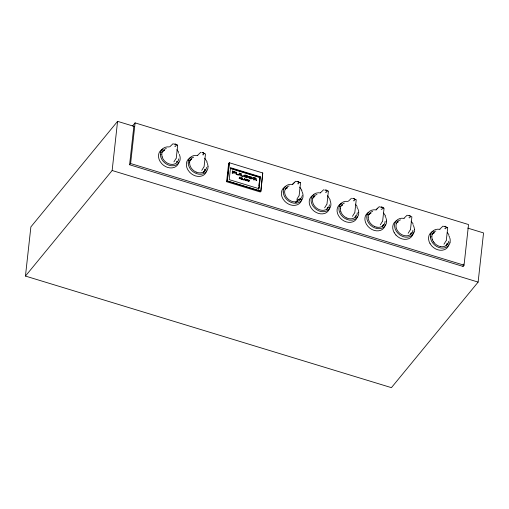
<?xml version="1.0" encoding="UTF-8"?>
<svg xmlns="http://www.w3.org/2000/svg" width="509" height="509" viewBox="0 0 509 509"><rect width="100%" height="100%" fill="white"/><g stroke="black" fill="none" stroke-linecap="round" stroke-linejoin="round"><path stroke-width="0.76" d="M467.746 228.108L483.55 232.931L478.123 282.094L391.427 387.654L25.45 276.069L30.877 226.906L117.573 121.346L134.153 126.397M25.45 276.069L112.145 170.509L117.573 121.346M132.62 125.901L135.095 122.885L468.541 224.552L464.049 265.195L463.044 266.417L129.604 164.757L133.848 126.308M129.604 164.757L130.609 163.529L135.095 122.885M176.235 158.369L177.66 145.472L177.329 145.103M204.071 166.857L205.496 153.96L203.479 153.063M226.613 181.732L228.63 163.465L229.324 162.734L262.778 172.977L260.843 191.365L260.315 192.008L226.613 181.732L227.37 180.918L229.324 162.734L227.141 181.089L260.843 191.365L262.727 172.92L262.332 173.747M243.296 179.868L242.558 179.473L242.481 178.023L242.329 179.575L244.823 179.817L245.325 180.491L244.492 178.634L243.378 179.893M258.426 189.443L258.674 187.204M258.833 185.709L259.164 182.725M259.329 181.229L259.66 178.245M258.947 187.815L260.118 177.221L230.023 168.046M260.334 176.776L259.017 188.724L229.222 179.639L230.539 167.69L260.334 176.776L259.743 177.495L230.532 168.568M299.107 195.831L300.526 182.935L300.202 182.566M326.943 204.319L328.369 191.422L328.044 191.053M354.786 212.807L356.211 199.91L355.88 199.541M382.622 221.294L384.047 208.397L383.722 208.028M410.464 229.782L411.889 216.885L409.866 215.988M446.278 240.706L447.704 227.809L445.68 226.906M463.044 266.417L463.305 264.063M329.571 207.799L329.66 207.195M413.092 233.262L413.181 232.658M160.596 152.134L160.768 151.587M188.438 160.621L188.604 160.074M283.64 189.049L283.468 189.596A10.721 8.532 39.4 0 0 283.208 191.95M339.147 206.571L339.318 206.024M366.989 215.059L367.154 214.512M414.141 231.869L413.976 232.422A10.753 8.558 39.4 0 1 405.438 237.137L404.789 237.035A10.721 8.532 39.4 0 1 402.212 236.252A10.746 8.558 39.4 0 1 394.609 226.518L394.564 225.901A10.721 8.532 39.4 0 1 394.825 223.546L394.997 222.999A10.746 8.558 39.4 0 1 404.184 218.386M430.639 234.471L430.811 233.917M449.962 242.793L449.791 243.34A10.753 8.558 39.4 0 1 441.252 248.055L440.603 247.953A10.721 8.532 39.4 0 1 430.449 237.461M302.091 196.105L302.257 195.679M173.913 161.894L175.923 158.649M201.755 170.381L203.759 167.137M296.785 199.356L298.796 196.111M324.621 207.844L326.632 204.599M352.463 216.331L354.474 213.086M380.306 224.819L382.31 221.574M408.142 233.313L410.152 230.062M443.956 244.231L445.967 240.98M295.71 202.487L298.382 199.248L295.716 202.557M163.077 150.588L162.797 150.976A9.207 7.33 39.4 0 0 161.767 154.195M190.913 159.075L190.633 159.463A9.207 7.33 39.4 0 0 189.602 162.683M300.59 199.076L300.31 199.464A9.175 7.298 39.4 0 1 293.394 201.717A9.207 7.33 39.4 0 1 291.186 201.049A9.175 7.298 39.4 0 1 286.936 197.848L286.23 196.894A9.175 7.298 39.4 0 1 285.199 194.858L285.015 194.323A9.175 7.298 39.4 0 1 284.665 191.696A9.207 7.33 39.4 0 1 285.67 188.432L285.943 188.05A9.175 7.298 39.4 0 1 289.15 185.938M341.348 205.413L341.622 205.025M369.184 213.907L369.464 213.513A9.156 7.291 39.4 0 1 372.683 211.426M397.306 222.007L397.026 222.395A9.207 7.33 39.4 0 0 396.021 225.646A9.187 7.311 39.4 0 0 396.358 228.274L396.549 228.808A9.187 7.311 39.4 0 0 397.58 230.844L398.292 231.799A9.187 7.311 39.4 0 0 402.536 234.999A9.207 7.33 39.4 0 0 404.744 235.667A9.187 7.311 39.4 0 0 408.943 235.374A9.156 7.291 39.4 0 0 411.666 233.415L411.946 233.027A9.187 7.311 39.4 0 0 412.92 230.272M432.841 233.313L433.121 232.925A9.156 7.291 39.4 0 1 435.863 230.991M244.784 175.675L244.683 175.885A0.668 0.528 39.4 0 0 244.727 176.171L246.464 177.126L246.636 176.47L247.527 176.744L247.419 177.711L245.09 177.17L243.728 175.949A0.795 0.63 39.4 0 1 243.696 175.56A0.872 0.694 39.4 0 1 243.766 175.395A0.954 0.757 39.4 0 1 243.868 175.261L245.764 175.083L247.622 175.859L247.571 176.343L245.739 175.56A1.813 1.444 39.4 0 0 245.332 175.51L244.994 175.554A0.668 0.528 39.4 0 0 244.81 175.618M292.643 184.15L295.653 181.268L298.083 181.904M376.157 209.619L379.173 206.73L381.597 207.367M169.872 146.707L172.933 143.786M197.715 155.2L200.769 152.274M292.745 184.169L294.781 182.222M320.581 192.663L323.641 189.736M348.423 201.15L351.484 198.224M376.259 209.638L377.793 208.175M404.101 218.126L407.162 215.199M439.916 229.044L442.976 226.123M174.943 143.888C176.674 143.373 176.165 147.515 174.759 146.242M202.779 152.376C204.529 151.867 203.994 156.047 202.569 154.717M297.81 181.35C299.54 180.829 299.044 184.996 297.625 183.704M325.652 189.838C327.402 189.329 326.861 193.509 325.436 192.179M353.488 198.325C355.225 197.81 354.716 201.952 353.31 200.686M381.33 206.813C383.061 206.298 382.552 210.446 381.146 209.174M409.172 215.301C410.903 214.785 410.394 218.934 408.988 217.661M444.987 226.225C446.724 225.703 446.253 229.973 444.771 228.566M249.48 177.024L251.631 177.66A0.643 0.509 39.4 0 1 251.503 178.43L249.474 177.819A0.7 0.554 39.4 0 1 249.359 177.647L249.302 177.444A0.7 0.554 39.4 0 1 249.48 176.967M173.518 143.932L174.784 144.314M407.747 215.352L409.44 215.854M443.562 226.27L445.254 226.779M201.774 152.547L203.053 152.929M324.647 190.01L328.019 191.04L327.637 190.926M352.489 198.497L353.335 198.752M175.211 144.441L177.304 145.09L176.922 144.976M227.37 180.918L260.773 191.104M130.609 163.529L464.049 265.195M112.145 170.509L478.123 282.094M382.024 207.5L383.697 208.022L383.315 207.901M354.188 199.013L355.855 199.534L355.473 199.413M298.509 182.037L300.176 182.553L299.795 182.438M411.094 221.141L413.054 223.801M355.416 204.166L357.114 206.355M327.573 195.679L330.125 199.808M299.737 187.191L301.926 190.334M204.701 158.216L207.093 161.849M176.865 149.729L178.564 151.911M447.296 232.46L448.868 234.725M383.64 213.055L385.44 215.797M395.945 235.043L394.252 232.747M434.107 242.717L433.407 241.769M430.067 243.671L431.766 245.962A11.115 8.844 39.4 0 0 444.185 249.754A11.109 8.844 39.4 0 0 447.487 247.38A11.115 8.844 39.4 0 0 448.779 244.772M432.192 239.198L432.37 239.726M340.871 211.833L340.693 211.305A9.156 7.291 39.4 0 1 340.368 208.69M162.148 156.861L162.32 157.389A9.156 7.291 39.4 0 0 163.383 159.444L164.063 160.38A9.156 7.291 39.4 0 0 168.326 163.58A9.207 7.33 39.4 0 0 170.515 164.254A9.156 7.291 39.4 0 0 177.437 162.002L177.717 161.614A9.156 7.291 39.4 0 0 178.678 158.872M430.385 236.819L430.423 237.436M414.402 229.521L414.364 228.904A10.753 8.558 39.4 0 0 413.537 225.805M386.566 221.027L386.522 220.416A10.753 8.558 39.4 0 0 386.153 218.552M358.724 212.539L358.686 211.929A10.753 8.558 39.4 0 0 358.101 209.441M208.016 166.589L207.971 165.979A10.753 8.558 39.4 0 0 207.392 163.491M188.177 162.975L188.215 163.586A10.721 8.532 39.4 0 0 198.402 174.11L199.044 174.205A10.753 8.558 39.4 0 0 207.589 169.491L207.755 168.943A10.721 8.532 39.4 0 0 207.984 166.608M160.335 154.488L160.38 155.099A10.721 8.532 39.4 0 0 170.56 165.622L171.209 165.718A10.753 8.558 39.4 0 0 179.747 161.003L179.912 160.456A10.721 8.532 39.4 0 0 180.148 158.121L180.135 157.491A10.753 8.558 39.4 0 0 179.308 154.392M440.571 246.585A9.156 7.291 39.4 0 0 447.481 244.333L447.761 243.945A9.156 7.291 39.4 0 0 448.722 241.209M434.132 242.723A9.156 7.291 39.4 0 0 438.37 245.917A9.207 7.33 39.4 0 0 440.559 246.591M433.433 241.775A9.156 7.291 39.4 0 1 432.396 239.739M432.217 239.211A9.156 7.291 39.4 0 1 431.861 236.59M430.404 236.85A10.721 8.532 39.4 0 1 430.665 234.503M430.83 233.955A10.721 8.532 39.4 0 1 439.992 229.349M449.931 242.806A10.721 8.532 39.4 0 0 450.191 240.452L450.179 239.822A10.753 8.558 39.4 0 0 449.803 237.957M432.625 233.752A9.168 7.298 39.4 0 1 433.872 232.995M447.029 244.021A9.168 7.298 39.4 0 1 446.247 245.783M430.067 243.665A11.115 8.844 39.4 0 1 431.314 232.327A11.109 8.844 39.4 0 1 433.401 231.188M448.741 235.527A10.753 8.558 39.4 0 1 449.6 237.34M431.81 236.532A9.207 7.33 39.4 0 1 432.815 233.268M431.976 234.573A8.984 7.151 39.4 0 1 432.281 234.216M432.605 233.892A8.984 7.151 39.4 0 1 433.757 233.058M434.196 232.842A8.984 7.151 39.4 0 1 434.648 232.658M447.188 243.168A8.984 7.151 39.4 0 1 447.08 243.639M446.94 244.104A8.984 7.151 39.4 0 1 446.043 245.752M397.287 221.981A9.187 7.311 39.4 0 1 400.5 219.863M414.377 229.534A10.721 8.532 39.4 0 1 414.116 231.888M397.198 222.548A9.168 7.298 39.4 0 1 397.618 222.293M411.215 233.097A9.168 7.298 39.4 0 1 410.68 234.452M395.945 235.043A11.115 8.844 39.4 0 0 408.371 238.836A11.109 8.844 39.4 0 0 411.673 236.456A11.115 8.844 39.4 0 0 412.964 233.847M394.246 232.747A11.115 8.844 39.4 0 1 395.499 221.402A11.109 8.844 39.4 0 1 397.026 220.499M412.926 224.609A10.753 8.558 39.4 0 1 413.251 225.201M396.161 223.655A8.984 7.151 39.4 0 1 396.46 223.298M397.147 222.662A8.984 7.151 39.4 0 1 398.382 221.918M411.266 232.721A8.984 7.151 39.4 0 1 410.229 234.834M376.921 227.179A9.156 7.291 39.4 0 0 383.831 224.927L384.104 224.539A9.156 7.291 39.4 0 0 384.995 222.293M374.713 226.511A9.156 7.291 39.4 0 1 370.476 223.317L369.75 222.363A9.156 7.291 39.4 0 1 368.739 220.333L368.535 219.793A9.156 7.291 39.4 0 1 368.211 217.178M385.103 221.294A9.156 7.291 39.4 0 1 385.065 221.797M367.008 215.091A10.721 8.532 39.4 0 0 376.946 228.547L377.595 228.643A10.753 8.558 39.4 0 0 386.14 223.935L386.306 223.381A10.721 8.532 39.4 0 0 386.535 221.046M367.18 214.55A10.721 8.532 39.4 0 1 376.342 209.943M385.256 224.774A11.115 8.844 39.4 0 1 385.122 225.36M384.95 225.926A11.115 8.844 39.4 0 1 383.837 227.968A11.109 8.844 39.4 0 1 380.535 230.342A11.115 8.844 39.4 0 1 368.109 226.556L366.416 224.259A11.115 8.844 39.4 0 1 367.663 212.915A11.109 8.844 39.4 0 1 368.656 212.278M368.599 214.652A9.168 7.298 39.4 0 1 370.215 213.589M383.379 224.609A9.168 7.298 39.4 0 1 382.59 226.378M385.084 216.121A10.753 8.558 39.4 0 1 385.408 216.713M385.695 217.318A10.753 8.558 39.4 0 1 385.943 217.928M376.902 227.179A9.207 7.33 39.4 0 1 374.707 226.511M368.153 217.127A9.207 7.33 39.4 0 1 369.159 213.863M368.955 214.474A9.003 7.171 39.4 0 1 370.113 213.646M370.546 213.424A9.003 7.171 39.4 0 1 371.004 213.239M383.322 224.711A9.003 7.171 39.4 0 1 382.424 226.365M346.877 218.017A9.156 7.291 39.4 0 1 342.633 214.83L341.908 213.869A9.156 7.291 39.4 0 1 340.896 211.846M341.647 205.051A9.156 7.291 39.4 0 1 344.37 203.097M357.267 212.807A9.156 7.291 39.4 0 1 356.262 216.051L355.988 216.44A9.156 7.291 39.4 0 1 349.079 218.692A9.207 7.33 39.4 0 1 346.864 218.024M339.172 206.603A10.721 8.532 39.4 0 0 349.11 220.06L349.759 220.155A10.753 8.558 39.4 0 0 358.298 215.447L358.463 214.893A10.721 8.532 39.4 0 0 358.699 212.558M339.338 206.062A10.721 8.532 39.4 0 1 347.851 201.36M355.536 216.121A9.162 7.298 39.4 0 1 355.212 217.044M357.286 216.872A11.115 8.844 39.4 0 1 356.001 219.481A11.109 8.844 39.4 0 1 354.767 220.709A11.109 8.838 39.4 0 1 352.692 221.854A11.115 8.844 39.4 0 1 340.266 218.068L338.574 215.771A11.115 8.844 39.4 0 1 339.827 204.433A11.109 8.844 39.4 0 1 341.348 203.517M356.885 207.048A10.753 8.558 39.4 0 1 357.248 207.634M357.572 208.226A10.753 8.558 39.4 0 1 357.859 208.83M340.317 208.639A9.207 7.33 39.4 0 1 341.323 205.375M341.94 205.318A9.149 7.285 39.4 0 1 342.379 205.095M340.782 206.323A8.984 7.151 39.4 0 1 341.113 205.986M341.857 205.413A8.984 7.151 39.4 0 1 342.264 205.165M355.587 215.746A8.984 7.151 39.4 0 1 355.059 217.069M316.992 194.425A9.175 7.298 39.4 0 0 313.792 196.538L313.506 196.926A9.207 7.33 39.4 0 0 312.501 200.183A9.175 7.298 39.4 0 0 312.863 202.817L313.035 203.339A9.175 7.298 39.4 0 0 314.078 205.388L314.772 206.336A9.175 7.298 39.4 0 0 319.022 209.53A9.207 7.33 39.4 0 0 321.224 210.204A9.175 7.298 39.4 0 0 328.152 207.952L328.426 207.564A9.175 7.298 39.4 0 0 329.393 204.815M327.701 207.634A9.162 7.298 39.4 0 1 326.918 209.403M329.444 208.385A11.115 8.844 39.4 0 1 328.159 210.993A11.109 8.844 39.4 0 1 324.857 213.366A11.115 8.844 39.4 0 1 312.424 209.581L310.732 207.284A11.115 8.844 39.4 0 1 311.979 195.94A11.109 8.844 39.4 0 1 314.066 194.801M330.017 200.342A10.753 8.558 39.4 0 1 330.844 203.435L330.888 204.052A10.721 8.532 39.4 0 1 330.627 206.406L330.456 206.953A10.753 8.558 39.4 0 1 321.917 211.668L321.268 211.572A10.721 8.532 39.4 0 1 318.691 210.783A10.74 8.551 39.4 0 1 311.311 198.084L311.476 197.537A10.74 8.551 39.4 0 1 320.657 192.924M313.289 197.365A9.168 7.298 39.4 0 1 314.098 196.83M314.428 196.671A9.003 7.171 39.4 0 1 314.861 196.449M327.783 207.278A9.003 7.171 39.4 0 1 326.74 209.39M312.641 198.192A8.984 7.151 39.4 0 1 312.946 197.836M313.627 197.199A8.984 7.151 39.4 0 1 314.422 196.678M301.481 196.824A9.175 7.298 39.4 0 1 300.59 199.07M285.447 188.877A9.168 7.298 39.4 0 1 287.159 187.936M299.966 198.663A9.168 7.298 39.4 0 1 299.712 199.617M283.233 191.976A10.721 8.532 39.4 0 0 293.432 203.085L294.075 203.18A10.753 8.558 39.4 0 0 302.62 198.465L302.785 197.918A10.721 8.532 39.4 0 0 303.014 195.583L303.008 194.953A10.753 8.558 39.4 0 0 302.174 191.855M283.659 189.087A10.721 8.532 39.4 0 1 292.821 184.481M301.735 199.312A11.115 8.844 39.4 0 1 301.602 199.897M301.43 200.463A11.115 8.844 39.4 0 1 300.323 202.506A11.109 8.844 39.4 0 1 297.014 204.879A11.115 8.844 39.4 0 1 284.588 201.093L282.896 198.796A11.115 8.844 39.4 0 1 284.143 187.452A11.109 8.844 39.4 0 1 285.129 186.809M301.57 190.652A10.753 8.558 39.4 0 1 301.888 191.25M285.434 189.011A9.003 7.171 39.4 0 1 287.483 187.776M299.947 198.784A9.003 7.171 39.4 0 1 299.629 199.693M196.162 172.067A9.156 7.291 39.4 0 1 191.925 168.88L191.199 167.919A9.156 7.291 39.4 0 1 190.188 165.889L189.984 165.349A9.156 7.291 39.4 0 1 189.66 162.74M190.939 159.101A9.156 7.291 39.4 0 1 193.655 157.147M206.52 167.359A9.156 7.291 39.4 0 1 206.444 167.855M206.336 168.339A9.156 7.291 39.4 0 1 205.553 170.101L205.28 170.49A9.156 7.291 39.4 0 1 198.37 172.742A9.207 7.33 39.4 0 1 196.156 172.074M190.054 160.214A9.168 7.298 39.4 0 1 191.225 159.368M205.006 169.192A9.168 7.298 39.4 0 1 203.765 172.328M188.203 163.007A10.721 8.532 39.4 0 1 188.464 160.653M188.629 160.112A10.721 8.532 39.4 0 1 197.791 155.506M206.571 170.922A11.115 8.844 39.4 0 1 205.292 173.531A11.109 8.844 39.4 0 1 201.984 175.904A11.115 8.844 39.4 0 1 189.558 172.118L187.866 169.821A11.115 8.844 39.4 0 1 189.113 158.477A11.109 8.844 39.4 0 1 191.193 157.338M206.858 162.276A10.753 8.558 39.4 0 1 207.144 162.88M189.494 161.111A8.984 7.151 39.4 0 1 190.073 160.373M190.398 160.042A8.984 7.151 39.4 0 1 191.556 159.215M204.987 169.319A8.984 7.151 39.4 0 1 204.879 169.796M204.739 170.254A8.984 7.151 39.4 0 1 203.536 172.265M162.174 156.88A9.156 7.291 39.4 0 1 161.817 154.252M163.096 150.613A9.156 7.291 39.4 0 1 166.297 148.501M162.212 151.727A9.168 7.298 39.4 0 1 164.286 150.473M177.094 161.2A9.168 7.298 39.4 0 1 176.839 162.155M160.36 154.52A10.721 8.532 39.4 0 1 160.621 152.166M160.787 151.625A10.721 8.532 39.4 0 1 169.306 146.916M178.735 162.435A11.115 8.844 39.4 0 1 177.45 165.043A11.109 8.844 39.4 0 1 174.142 167.416A11.115 8.844 39.4 0 1 161.716 163.631L160.023 161.334A11.115 8.844 39.4 0 1 161.27 149.99A11.109 8.844 39.4 0 1 162.797 149.08M178.335 152.611A10.753 8.558 39.4 0 1 178.697 153.19M161.658 152.624A8.984 7.151 39.4 0 1 161.932 152.242M162.231 151.879A8.984 7.151 39.4 0 1 164.604 150.32M177.037 161.308A8.984 7.151 39.4 0 1 176.897 161.767M236.545 173.582C236.812 174.911 240.083 175.306 239.185 173.073L239.955 173.308L239.809 174.632A0.872 0.694 39.4 0 1 239.752 174.841A0.789 0.63 39.4 0 1 239.656 174.975A0.929 0.738 39.4 0 1 239.453 175.102L237.69 174.95L235.972 174.021A0.891 0.706 39.4 0 1 235.826 173.766L235.915 172.074L236.685 172.309L236.545 173.582M255.601 178.723L254.328 178.627L254.385 178.125L255.601 178.723M247.094 179.429L246.973 180.58C245.198 175.624 245.44 183.545 245.93 179.505L247.145 181.045L247.094 179.429M232.467 171.024L232.212 173.295L232.982 173.531L233.09 172.589L234.986 173.168L235.031 172.761L233.135 172.182L233.179 171.762L235.075 172.335L235.133 171.832L232.467 171.024M240.738 173.544L240.49 175.815L243.156 176.629L243.213 176.127L241.317 175.548L241.514 173.779L240.738 173.544M241.858 177.826L241.896 179.442L241.858 177.826M253.654 177.482L253.406 179.753L254.176 179.989L254.284 179.028C255.575 179.798 258.069 182.101 256.021 179.492C257.56 179.041 254.92 177.221 253.654 177.482M247.877 180.275C248.494 183.043 250.511 179.308 247.877 180.275M247.641 180.148C248.456 183.768 251.09 178.888 247.641 180.148M239.637 177.673C238.575 181.357 239.574 174.002 240.273 178.621C241.839 175.382 241.228 181.503 241.062 178.105L240.299 178.958L239.637 177.673M244.46 179.015L244.129 179.429L244.74 179.613L244.511 179.034M248.538 176.591L248.475 176.655A0.942 0.751 39.4 0 0 248.322 176.941A1.018 0.808 39.4 0 0 248.303 177.132L248.309 177.227A0.942 0.751 39.4 0 0 248.405 177.52L250.403 178.831L252.579 178.754A0.916 0.732 39.4 0 0 252.718 178.525A0.954 0.763 39.4 0 0 252.725 178.08L250.975 176.687L248.538 176.591M447.373 227.434L446.972 227.307L447.347 227.428"/></g></svg>
